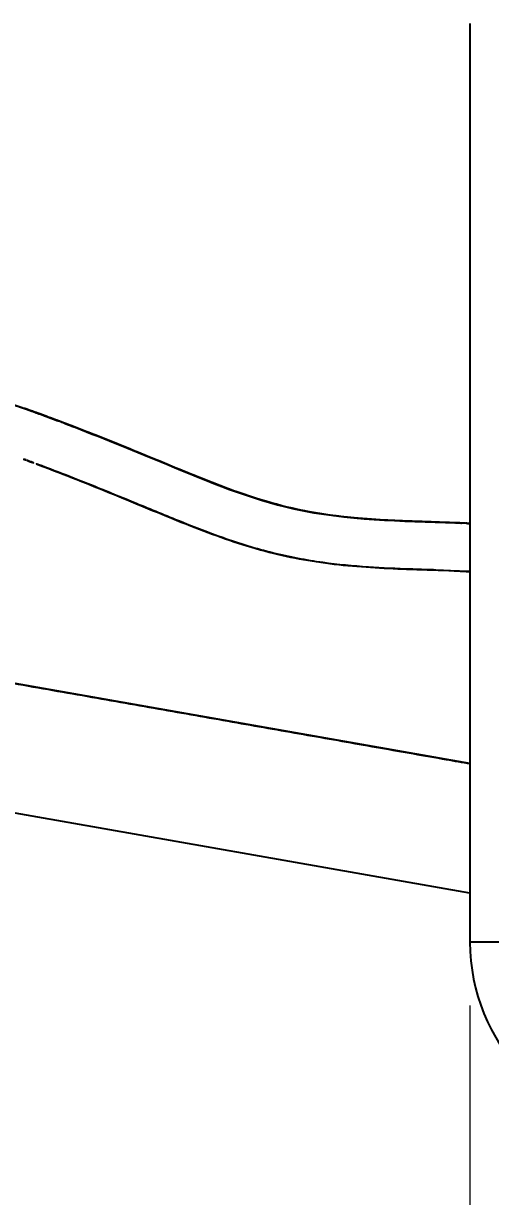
# Model space of a CAD drawing. Extents: x 16296660632 to 16296668616, y -37409619871 to -37409616241.
# Drawn here: x 16296667337 to 16296667410.8, y -37409617852.6 to -37409617666.9 of the extents above; entities that cross this region are included whole.
import ezdxf

# ---------------------------------------------------------------- set-up
doc = ezdxf.new("R2010")
doc.units = 0
doc.header["$LTSCALE"] = 10
doc.header["$MEASUREMENT"] = 0
doc.header["$PDMODE"] = 3
doc.header["$PDSIZE"] = -10
doc.linetypes.add('DASHED', pattern=[0.2, 0.1, -0.1])
doc.layers.get('0').update_dxf_attribs({"linetype": 'CONTINUOUS'})
doc.layers.get('DEFPOINTS').update_dxf_attribs({"linetype": 'CONTINUOUS'})
doc.styles.get("Standard").update_dxf_attribs({"font": 'SYMBOL'})
doc.dimstyles.new('100hyun', dxfattribs={"dimtxt": 30, "dimasz": 20, "dimexe": 2, "dimexo": 10, "dimgap": 10, "dimtad": 1, "dimdec": 0, "dimrnd": 5, "dimtxsty": 'Standard', "dimcen": 2.5, "dimclrd": 5, "dimclre": 5, "dimadec": 0, "dimazin": 0, "dimtfac": 1, "dimtdec": 0, "dimtmove": 0, "dimatfit": 3, "dimfxl": 1.25, "dimlwd": 15, "dimlwe": 15, "dimarcsym": 0})

# ---------------------------------------------------------------- blocks, each defined once
blk = doc.blocks.new('*D10')
at = {"color": 5, "lineweight": 15, "transparency": 16777216}
for p, q in [((16296667223.69714, -37409617723.23455), (16296667223.69714, -37409617163.292953)), ((16296667547.571289, -37409617302.714493), (16296667547.571289, -37409617163.292953)), ((16296667527.571289, -37409617165.292953), (16296667243.69714, -37409617165.292953))]:
    blk.add_line(p, q, dxfattribs=at)
at = {"color": 5, "transparency": 16777216}
for points in [[(16296667243.69714, -37409617161.95961), (16296667243.69714, -37409617168.626282), (16296667223.69714, -37409617165.292953)], [(16296667527.571289, -37409617161.95961), (16296667527.571289, -37409617168.626282), (16296667547.571289, -37409617165.292953)]]:
    blk.add_solid(points, dxfattribs=at)
at = {"layer": 'DEFPOINTS', "color": 0, "transparency": 16777216}
for p in [(16296667223.69714, -37409617165.292953), (16296667547.571289, -37409617312.714493), (16296667223.69714, -37409617733.23455)]:
    blk.add_point(p, dxfattribs=at)
at = {"color": 0, "lineweight": 0, "transparency": 16777216, "insert": (16296667385.634211, -37409617138.941017), "char_height": 30, "attachment_point": 5}
blk.add_mtext('{\\f나눔고딕|b0|i0|c129|p50;325}', dxfattribs=at)
blk = doc.blocks.new('*D13')
at = {"color": 5, "lineweight": 15, "transparency": 16777216}
for p, q in [((16296667407.571289, -37409617822.315323), (16296667407.571289, -37409617999.61779)), ((16296667547.571289, -37409617852.852943), (16296667547.571289, -37409617999.61779)), ((16296667427.571289, -37409617997.61779), (16296667527.571289, -37409617997.61779))]:
    blk.add_line(p, q, dxfattribs=at)
at = {"color": 5, "transparency": 16777216}
for points in [[(16296667427.571289, -37409617994.284447), (16296667427.571289, -37409618000.951134), (16296667407.571289, -37409617997.61779)], [(16296667527.571289, -37409617994.284447), (16296667527.571289, -37409618000.951134), (16296667547.571289, -37409617997.61779)]]:
    blk.add_solid(points, dxfattribs=at)
at = {"layer": 'DEFPOINTS', "color": 0, "transparency": 16777216}
for p in [(16296667407.571289, -37409617812.315323), (16296667547.571289, -37409617842.852943), (16296667547.571289, -37409617997.61779)]:
    blk.add_point(p, dxfattribs=at)
at = {"color": 0, "lineweight": 0, "transparency": 16777216, "insert": (16296667477.571289, -37409617971.394623), "char_height": 30, "attachment_point": 5}
blk.add_mtext('{\\f나눔고딕|b0|i0|c129|p50;140}', dxfattribs=at)

msp = doc.modelspace()

# ---------------------------------------------------------------- linework, layer by layer
at = {"linetype": 'Continuous'}
for p, q in [((16296667407.571289, -37409617666.943153), (16296667407.571289, -37409617812.315323)), ((16296667407.571289, -37409617784.062866), (16296667295.56765, -37409617764.313408)), ((16296667407.571289, -37409617804.55777), (16296667293.616619, -37409617784.464493)), ((16296667417.92028, -37409617812.315811), (16296667407.571289, -37409617812.315811))]:
    msp.add_line(p, q, dxfattribs=at)
at = {"linetype": 'DASHED', "lineweight": 0, "ltscale": 20}
msp.add_arc((16296667439.859739, -37409617778.68927), 225.569743, 89.45248364, 157.11388708, dxfattribs=at)
at = {"linetype": 'Continuous'}
msp.add_arc((16296667437.571289, -37409617812.315811), 30, 180, 267.00000395, dxfattribs=at)
for points, start_tangent, end_tangent in [([(16296667337.49225, -37409617727.992439), (16296667331.553391, -37409617726.097794), (16296667323.346781, -37409617724.083832), (16296667315.792891, -37409617723.007843), (16296667308.9051, -37409617722.884201), (16296667302.80448, -37409617723.702179), (16296667297.352329, -37409617725.468803), (16296667292.61014, -37409617728.171272), (16296667288.50882, -37409617731.869362), (16296667285.080311, -37409617736.594917), (16296667282.40724, -37409617742.236099), (16296667281.034559, -37409617746.479233)], (-0.9449741815, 0.3271449165), (-0.2637847713, -0.9645815644)), ([(16296667281.034889, -37409617746.479317), (16296667282.434111, -37409617742.165283), (16296667285.105049, -37409617736.552406), (16296667288.481211, -37409617731.900307), (16296667292.559601, -37409617728.208), (16296667297.299101, -37409617725.491989), (16296667302.683901, -37409617723.729027), (16296667308.735201, -37409617722.894043), (16296667315.49194, -37409617722.983833), (16296667322.95175, -37409617724.007553), (16296667331.30291, -37409617726.02549), (16296667337.492201, -37409617727.992577)], (0.2637758684, 0.9645839991), (0.9449761597, -0.327139202)), ([(16296667303.11388, -37409617723.206062), (16296667303.529381, -37409617723.132347), (16296667309.520281, -37409617722.578506), (16296667316.055861, -37409617722.855759), (16296667323.19232, -37409617723.953827), (16296667331.070971, -37409617725.914612), (16296667337.24284, -37409617727.893204)], (0.9835633487, 0.1805633936), (0.9443310724, -0.3289966955)), ([(16296667337.24227, -37409617727.89312), (16296667337.056129, -37409617727.82843)], (-0.9443470449, 0.3289508454), (-0.9448141292, 0.3276068699)), ([(16296667337.24284, -37409617727.893204), (16296667339.73748, -37409617728.788322)], (0.9443310724, -0.3289966955), (0.9381651807, -0.3461879457)), ([(16296667337.492201, -37409617727.992577), (16296667339.736521, -37409617728.790947)], (0.9449761597, -0.327139202), (0.9393607782, -0.3429305009)), ([(16296667338.73995, -37409617728.424278), (16296667337.24227, -37409617727.89312)], (-0.940619459, 0.3394628601), (-0.9443470449, 0.3289508455)), ([(16296667339.85137, -37409617728.830406), (16296667337.2428, -37409617727.893303)], (-0.9378957724, 0.3469171662), (-0.9443457381, 0.3289545969)), ([(16296667339.736549, -37409617728.790863), (16296667337.49225, -37409617727.992439)], (-0.9393468176, 0.3429687394), (-0.9449741815, 0.3271449165)), ([(16296667339.84956, -37409617728.829727), (16296667338.73995, -37409617728.424278)], (-0.9379001607, 0.3469053021), (-0.940619459, 0.3394628602)), ([(16296667339.73748, -37409617728.788322), (16296667339.851379, -37409617728.830406)], (0.9381651806, -0.346187946), (0.9378889051, -0.3469357314)), ([(16296667339.843241, -37409617728.827454), (16296667339.737459, -37409617728.788383)], (-0.9379355242, 0.3468096776), (-0.9381906678, 0.3461188681)), ([(16296667339.842489, -37409617728.829681), (16296667340.34343, -37409617729.014)], (0.939100126, -0.3436436431), (0.9378744372, -0.3469748407)), ([(16296667339.851959, -37409617728.828842), (16296667339.94124, -37409617728.861877)], (0.9379156312, -0.3468634727), (0.9378337522, -0.3470847925)), ([(16296667339.863449, -37409617728.833183), (16296667340.15818, -37409617728.942337), (16296667340.44249, -37409617729.047943), (16296667340.61544, -37409617729.112312)], (0.937904401, -0.3468938376), (0.9370902174, -0.3490872734)), ([(16296667339.92235, -37409617728.854736), (16296667339.85199, -37409617728.828743)], (-0.9379748063, 0.3467034218), (-0.9380393623, 0.3465287215)), ([(16296667339.94121, -37409617728.861954), (16296667339.851351, -37409617728.828712)], (-0.9378229977, 0.3471138502), (-0.9379216182, 0.3468472835)), ([(16296667339.9506, -37409617728.867348), (16296667339.85078, -37409617728.830254)], (-0.9373111679, 0.348493579), (-0.9374114157, 0.3482238328)), ([(16296667339.94124, -37409617728.861877), (16296667340.170349, -37409617728.946747)], (0.9378337523, -0.3470847924), (0.9376235359, -0.3476522758)), ([(16296667340.34343, -37409617729.013939), (16296667339.84252, -37409617728.829597)], (-0.9378557511, 0.3470253452), (-0.9390854057, 0.3436838674)), ([(16296667340.14732, -37409617728.937973), (16296667339.9513, -37409617728.86544)], (-0.9377683195, 0.3472615425), (-0.9379482409, 0.3467752837)), ([(16296667340.15591, -37409617728.943741), (16296667339.9506, -37409617728.867348)], (-0.9371402266, 0.3489529993), (-0.937311168, 0.3484935785)), ([(16296667340.267, -37409617728.982727), (16296667339.94121, -37409617728.861954)], (-0.9374672661, 0.3480734478), (-0.9378229976, 0.3471138504)), ([(16296667340.170349, -37409617728.946747), (16296667340.344391, -37409617729.011322)], (0.9376235359, -0.3476522758), (0.9374637521, -0.3480829117)), ([(16296667340.34449, -37409617729.011047), (16296667340.156759, -37409617728.941467)], (-0.9375872371, 0.3477501586), (-0.9377596524, 0.3472849468)), ([(16296667340.34861, -37409617729.015533), (16296667340.15591, -37409617728.943741)], (-0.9370573692, 0.3491754385), (-0.9371402265, 0.3489529995)), ([(16296667340.344351, -37409617729.011459), (16296667340.267, -37409617728.982727)], (-0.937383226, 0.3482997095), (-0.9374672659, 0.3480734481)), ([(16296667340.34848, -37409617729.015869), (16296667340.53631, -37409617729.08551)], (0.9378621289, -0.3470081082), (0.9374053879, -0.3482400591)), ([(16296667340.34947, -37409617729.013206), (16296667340.43988, -37409617729.046791)], (0.9374590919, -0.3480954625), (0.937376047, -0.3483190299)), ([(16296667340.42725, -37409617729.041748), (16296667340.349569, -37409617729.012932)], (-0.9375112062, 0.3479550809), (-0.9375825729, 0.3477627338)), ([(16296667340.57987, -37409617729.101692), (16296667340.44022, -37409617729.049667), (16296667340.34861, -37409617729.015533)], (-0.9371039708, 0.3490503516), (-0.9370573692, 0.3491754385)), ([(16296667340.48457, -37409617729.063591), (16296667340.349421, -37409617729.013344)], (-0.9372312913, 0.3487083404), (-0.9373777225, 0.3483145209)), ([(16296667340.53632, -37409617729.085457), (16296667340.348499, -37409617729.015823)], (-0.9373849899, 0.3482949621), (-0.9378433496, 0.3470588591)), ([(16296667340.536329, -37409617729.085449), (16296667340.348511, -37409617729.0158)], (-0.9373768722, 0.3483168091), (-0.9378347012, 0.3470822284)), ([(16296667340.43988, -37409617729.046791), (16296667340.58079, -37409617729.099182)], (0.937376047, -0.3483190297), (0.9372465774, -0.3486672527)), ([(16296667340.580919, -37409617729.098824), (16296667340.42725, -37409617729.041748)], (-0.9373699854, 0.3483353421), (-0.9375112062, 0.3479550808)), ([(16296667340.53717, -37409617729.083168), (16296667340.48457, -37409617729.063591)], (-0.9371744335, 0.3488611201), (-0.9372312915, 0.3487083398)), ([(16296667340.580721, -37409617729.099388), (16296667340.53717, -37409617729.083168)], (-0.9371274163, 0.3489874003), (-0.9371744332, 0.3488611211)), ([(16296667340.58079, -37409617729.099182), (16296667340.69701, -37409617729.142441)], (0.9372465776, -0.3486672523), (0.9371397487, -0.3489542826)), ([(16296667340.61544, -37409617729.112312), (16296667340.69693, -37409617729.142677)], (0.9370902174, -0.3490872733), (0.937003402, -0.3493202321)), ([(16296667340.69693, -37409617729.142677), (16296667340.580721, -37409617729.099388)], (-0.9370022318, 0.3493233711), (-0.937127416, 0.3489874011)), ([(16296667340.697161, -37409617729.142036), (16296667340.580919, -37409617729.098824)], (-0.9372631282, 0.3486227596), (-0.9373699854, 0.348335342)), ([(16296667340.69693, -37409617729.142677), (16296667341.70299, -37409617729.519508)], (0.937002238, -0.3493233545), (0.9359369448, -0.352167624)), ([(16296667340.696939, -37409617729.142693), (16296667340.894239, -37409617729.216309)], (0.9370022186, -0.3493234065), (0.936790677, -0.3498903077)), ([(16296667340.8943, -37409617729.216141), (16296667340.70727, -37409617729.146423)], (-0.9369260736, 0.349527585), (-0.9370948706, 0.3490747821)), ([(16296667340.894239, -37409617729.216309), (16296667345.15967, -37409617730.839432)], (0.9367906771, -0.3498903076), (0.9325489217, -0.3610436382)), ([(16296667407.57152, -37409617746.056862), (16296667396.55434, -37409617745.645821), (16296667382.92894, -37409617744.367416), (16296667369.547859, -37409617740.641983), (16296667355.64185, -37409617735.030807), (16296667340.8943, -37409617729.216141)], (-0.9989888906, 0.0449577179), (-0.9369260736, 0.3495275848)), ([(16296667341.727409, -37409617729.528687), (16296667341.636009, -37409617729.494308)], (-0.9359115128, 0.3522352058), (-0.9360068243, 0.351981853)), ([(16296667405.39168, -37409617745.962471), (16296667379.749479, -37409617743.743118), (16296667359.670509, -37409617736.690193), (16296667341.727409, -37409617729.528687)], (-0.9992722915, 0.0381429863), (-0.9359115129, 0.3522352056)), ([(16296667341.7411, -37409617729.533852), (16296667342.399441, -37409617729.782372)], (0.9358972568, -0.3522730827), (0.9352195392, -0.354068374)), ([(16296667342.709, -37409617729.899727), (16296667341.7411, -37409617729.533852)], (-0.9349061033, 0.3548951648), (-0.9358972567, 0.3522730827)), ([(16296667345.16041, -37409617730.837517), (16296667340.707211, -37409617729.1465)], (-0.9327847661, 0.3604338777), (-0.9369845852, 0.3493707017)), ([(16296667342.399441, -37409617729.782372), (16296667342.68116, -37409617729.88916)], (0.9352195392, -0.354068374), (0.9349341517, -0.3548212677)), ([(16296667405.30691, -37409617745.961777), (16296667397.4298, -37409617745.682198), (16296667386.11791, -37409617744.8377), (16296667375.6227, -37409617742.672028), (16296667364.82309, -37409617738.808853), (16296667352.96434, -37409617733.936684), (16296667342.69931, -37409617729.894829)], (-0.9992723182, 0.0381422862), (-0.9351386362, 0.3542819938)), ([(16296667342.869711, -37409617729.960777), (16296667342.709, -37409617729.899727)], (-0.934744728, 0.3553199875), (-0.9349061033, 0.3548951648)), ([(16296667343.088421, -37409617730.043991), (16296667342.869711, -37409617729.960777)], (-0.9345265927, 0.3558933091), (-0.9347447281, 0.3553199872)), ([(16296667343.482031, -37409617730.194138), (16296667343.088421, -37409617730.043991)], (-0.9341383905, 0.3569110076), (-0.9345265927, 0.3558933091)), ([(16296667343.590191, -37409617730.235474), (16296667343.482031, -37409617730.194138)], (-0.9340327234, 0.357187446), (-0.9341383907, 0.3569110071)), ([(16296667345.163429, -37409617730.840889), (16296667343.590191, -37409617730.235474)], (-0.9325454838, 0.361052518), (-0.9340327234, 0.357187446)), ([(16296667345.15967, -37409617730.839432), (16296667359.670509, -37409617736.690193), (16296667379.749479, -37409617743.743118), (16296667405.307011, -37409617745.959244)], (0.9325489217, -0.3610436382), (0.9992809105, -0.0379165112)), ([(16296667405.30691, -37409617745.961807), (16296667397.5991, -37409617745.688927), (16296667386.431511, -37409617744.876747), (16296667376.11426, -37409617742.814018), (16296667365.39707, -37409617739.038307), (16296667353.63398, -37409617734.210197), (16296667345.16041, -37409617730.837517)], (-0.9992731552, 0.038120353), (-0.932784766, 0.3604338777)), ([(16296667337.017879, -37409617735.873802), (16296667337.98476, -37409617736.231293)], (0.9392116866, -0.3433386198), (0.9366802687, -0.3501857711)), ([(16296667337.98262, -37409617736.237389), (16296667337.015421, -37409617735.880508)], (-0.937365316, 0.348347907), (-0.9390435151, 0.3437983082)), ([(16296667337.985279, -37409617736.230209), (16296667339.546631, -37409617736.816254)], (0.9369856814, -0.3493677617), (0.9354634254, -0.3534235133)), ([(16296667338.33404, -37409617736.368279), (16296667337.98262, -37409617736.237389)], (-0.9368599116, 0.3497048841), (-0.937365316, 0.348347907)), ([(16296667339.54417, -37409617736.822769), (16296667338.33404, -37409617736.368279)], (-0.9355595016, 0.3531691082), (-0.9368599117, 0.3497048841)), ([(16296667398.203251, -37409617753.299553), (16296667391.510281, -37409617752.971527), (16296667384.3361, -37409617752.255058), (16296667376.464081, -37409617750.752068), (16296667368.569349, -37409617748.356796), (16296667361.939859, -37409617745.820892), (16296667354.800541, -37409617742.904343), (16296667349.381571, -37409617740.675087), (16296667345.005051, -37409617738.921288), (16296667340.013651, -37409617737.000252), (16296667339.54417, -37409617736.822769)], (-0.9993688698, 0.0355226971), (-0.9355595016, 0.3531691083)), ([(16296667339.546631, -37409617736.816254), (16296667351.38994, -37409617741.49263), (16296667363.46282, -37409617746.437698), (16296667374.47574, -37409617750.231483), (16296667385.410549, -37409617752.390266), (16296667396.8897, -37409617753.25164), (16296667398.203131, -37409617753.302711)], (0.9354634254, -0.3534235133), (0.9993069553, -0.0372237701)), ([(16296667405.19846, -37409617745.958946), (16296667405.325529, -37409617745.963753)], (0.9992955737, -0.0375280749), (0.9992845251, -0.0378211307)), ([(16296667405.325529, -37409617745.963753), (16296667405.391529, -37409617745.966248)], (0.9992845251, -0.0378211311), (0.999278588, -0.0379776717)), ([(16296667405.391529, -37409617745.966248), (16296667407.57176, -37409617746.055992)], (0.999278588, -0.037977672), (0.9989954678, -0.0448113302)), ([(16296667407.571529, -37409617746.056923), (16296667406.00094, -37409617745.99044)], (-0.9989912783, 0.0449046303), (-0.9992023636, 0.0399329001)), ([(16296667398.203131, -37409617753.302711), (16296667407.571711, -37409617753.648087)], (0.9993069553, -0.0372237701), (0.9989247849, -0.0463602654)), ([(16296667407.57126, -37409617753.671494), (16296667405.076349, -37409617753.547272), (16296667398.3043, -37409617753.303131), (16296667398.203251, -37409617753.299553)], (-0.9986762087, 0.0514376335), (-0.9993688698, 0.0355226971)), ([(16296667295.55138, -37409617764.310997), (16296667309.28566, -37409617766.732719), (16296667322.565371, -37409617769.07428), (16296667335.412411, -37409617771.339546), (16296667347.83407, -37409617773.529823), (16296667359.837641, -37409617775.646362), (16296667371.430401, -37409617777.690468), (16296667382.61965, -37409617779.663429), (16296667393.412661, -37409617781.566521), (16296667403.816719, -37409617783.401031), (16296667407.571289, -37409617784.063042)], (0.9848078643, -0.1736475467), (0.9848086009, -0.173643369))]:
    msp.add_spline(points, degree=3, dxfattribs=dict(at, start_tangent=start_tangent, end_tangent=end_tangent))

# ---------------------------------------------------------------- dimensions: what is measured, and where the dimension line sits
at = {"lineweight": 0}
dim = msp.add_linear_dim(base=(16296667223.69714, -37409617165.292953), p1=(16296667547.571289, -37409617312.714493), p2=(16296667223.69714, -37409617733.23455), text='{\\f나눔고딕|b0|i0|c129|p50;<>}', dimstyle='100hyun', dxfattribs=at)
dim.commit()
dim.dimension.update_dxf_attribs({"geometry": '*D10', "text_midpoint": (16296667385.634211, -37409617165.292953), "dimtype": 160})
dim = msp.add_linear_dim(base=(16296667547.571289, -37409617997.61779), p1=(16296667407.571289, -37409617812.315323), p2=(16296667547.571289, -37409617842.852943), text='{\\f나눔고딕|b0|i0|c129|p50;<>}', dimstyle='100hyun', dxfattribs=at)
dim.commit()
dim.dimension.update_dxf_attribs({"geometry": '*D13', "text_midpoint": (16296667477.571289, -37409617971.394623)})

doc.saveas('drawing.dxf')
